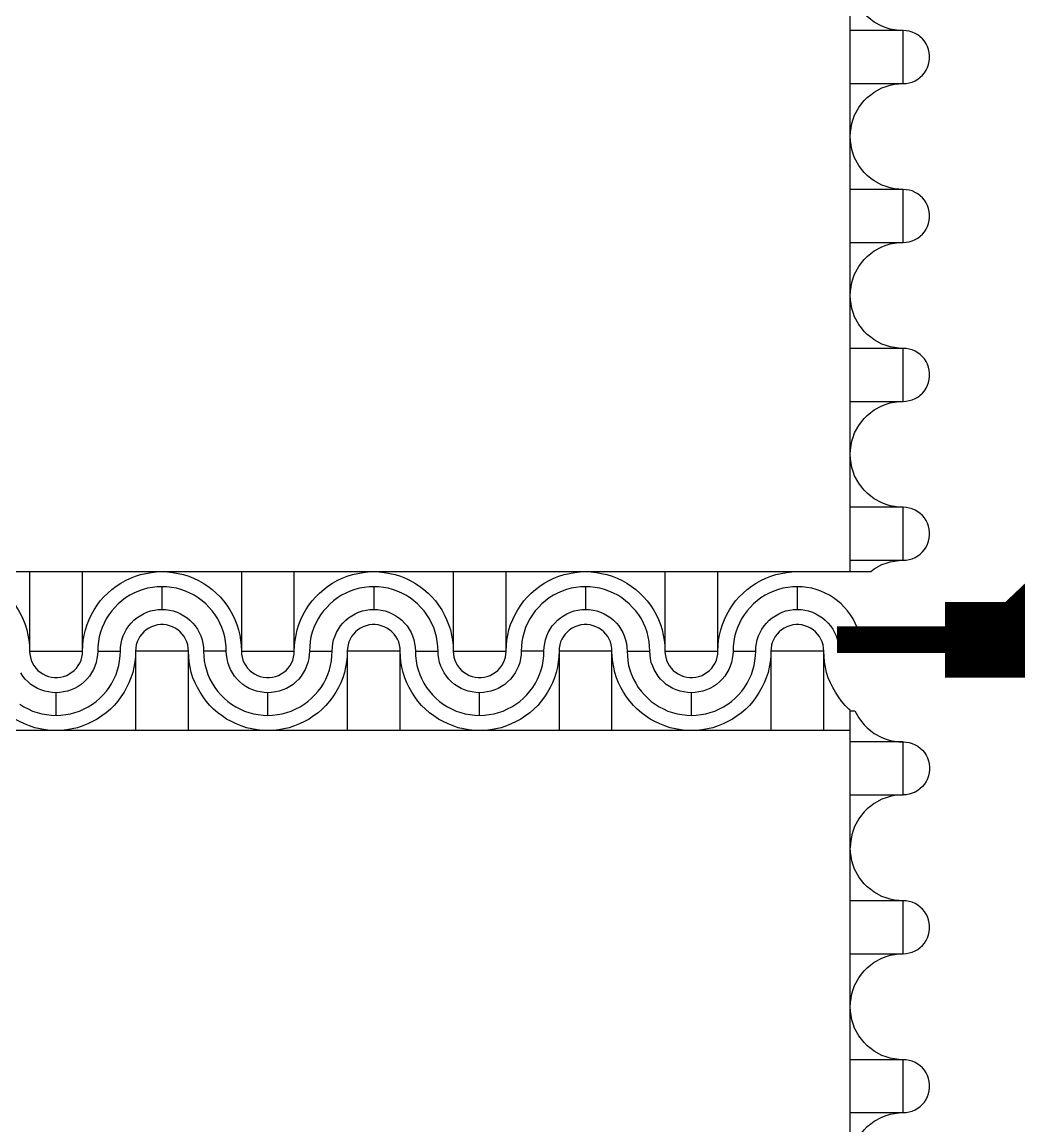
# Model space of a CAD drawing. Extents: x 190.8 to 267.1, y 124 to 174.8.
# Drawn here: x 232.27 to 233.588, y 138.853 to 140.312 of the extents above; entities that cross this region are included whole.
import ezdxf

# ---------------------------------------------------------------- set-up
doc = ezdxf.new("R2010")
doc.units = 0
doc.header["$MEASUREMENT"] = 0

msp = doc.modelspace()

# ---------------------------------------------------------------- linework, layer by layer
msp.add_line((231.2646, 139.5856), (233.3913, 139.5856))
for points in [[(233.3646, 139.5856), (233.3646, 141.6023)], [(233.4346, 140.3006), (233.4289, 140.3008), (233.4231, 140.3016), (233.4174, 140.3026), (233.4119, 140.3043), (233.4064, 140.3063), (233.3964, 140.3118), (233.3916, 140.3153), (233.3871, 140.3191), (233.3831, 140.3231), (233.3794, 140.3276), (233.3759, 140.3323), (233.3704, 140.3423), (233.3684, 140.3478), (233.3666, 140.3533), (233.3656, 140.3591), (233.3649, 140.3648), (233.3646, 140.3706)], [(233.3646, 140.2306), (233.4346, 140.2306), (233.4346, 140.3006), (233.3646, 140.3006)], [(233.4346, 140.2306), (233.4386, 140.2308), (233.4426, 140.2316), (233.4466, 140.2326), (233.4504, 140.2343), (233.4539, 140.2363), (233.4571, 140.2388), (233.4601, 140.2416), (233.4626, 140.2446), (233.4649, 140.2481), (233.4669, 140.2518), (233.4681, 140.2556), (233.4691, 140.2596), (233.4696, 140.2636), (233.4696, 140.2676), (233.4691, 140.2716), (233.4681, 140.2756), (233.4669, 140.2796), (233.4649, 140.2831), (233.4626, 140.2866), (233.4601, 140.2896), (233.4571, 140.2923), (233.4539, 140.2948), (233.4504, 140.2968), (233.4466, 140.2986), (233.4426, 140.2996), (233.4386, 140.3003), (233.4346, 140.3006)], [(233.3646, 140.1606), (233.3649, 140.1663), (233.3656, 140.1721), (233.3666, 140.1778), (233.3684, 140.1833), (233.3704, 140.1888), (233.3759, 140.1988), (233.3794, 140.2036), (233.3831, 140.2081), (233.3871, 140.2121), (233.3916, 140.2158), (233.3964, 140.2193), (233.4064, 140.2248), (233.4119, 140.2268), (233.4174, 140.2286), (233.4231, 140.2296), (233.4289, 140.2303), (233.4346, 140.2306)], [(233.4346, 140.0906), (233.4289, 140.0908), (233.4231, 140.0916), (233.4174, 140.0926), (233.4119, 140.0943), (233.4064, 140.0963), (233.3964, 140.1018), (233.3916, 140.1053), (233.3871, 140.1091), (233.3831, 140.1131), (233.3794, 140.1176), (233.3759, 140.1223), (233.3704, 140.1323), (233.3684, 140.1378), (233.3666, 140.1433), (233.3656, 140.1491), (233.3649, 140.1548), (233.3646, 140.1606)], [(233.3646, 140.0206), (233.4346, 140.0206), (233.4346, 140.0906), (233.3646, 140.0906)], [(233.4346, 140.0206), (233.4386, 140.0208), (233.4426, 140.0216), (233.4466, 140.0226), (233.4504, 140.0243), (233.4539, 140.0263), (233.4571, 140.0288), (233.4601, 140.0316), (233.4626, 140.0346), (233.4649, 140.0381), (233.4669, 140.0418), (233.4681, 140.0456), (233.4691, 140.0496), (233.4696, 140.0536), (233.4696, 140.0576), (233.4691, 140.0616), (233.4681, 140.0656), (233.4669, 140.0696), (233.4649, 140.0731), (233.4626, 140.0766), (233.4601, 140.0796), (233.4571, 140.0823), (233.4539, 140.0848), (233.4504, 140.0868), (233.4466, 140.0886), (233.4426, 140.0896), (233.4386, 140.0903), (233.4346, 140.0906)], [(233.3646, 139.9506), (233.3649, 139.9563), (233.3656, 139.9621), (233.3666, 139.9678), (233.3684, 139.9733), (233.3704, 139.9788), (233.3759, 139.9888), (233.3794, 139.9936), (233.3831, 139.9981), (233.3871, 140.0021), (233.3916, 140.0058), (233.3964, 140.0093), (233.4064, 140.0148), (233.4119, 140.0168), (233.4174, 140.0186), (233.4231, 140.0196), (233.4289, 140.0203), (233.4346, 140.0206)], [(233.4346, 139.8806), (233.4289, 139.8808), (233.4231, 139.8816), (233.4174, 139.8826), (233.4119, 139.8843), (233.4064, 139.8863), (233.3964, 139.8918), (233.3916, 139.8953), (233.3871, 139.8991), (233.3831, 139.9031), (233.3794, 139.9076), (233.3759, 139.9123), (233.3704, 139.9223), (233.3684, 139.9278), (233.3666, 139.9333), (233.3656, 139.9391), (233.3649, 139.9448), (233.3646, 139.9506)], [(233.3646, 139.8106), (233.4346, 139.8106), (233.4346, 139.8806), (233.3646, 139.8806)], [(233.4346, 139.8106), (233.4386, 139.8108), (233.4426, 139.8116), (233.4466, 139.8126), (233.4504, 139.8143), (233.4539, 139.8163), (233.4571, 139.8188), (233.4601, 139.8216), (233.4626, 139.8246), (233.4649, 139.8281), (233.4669, 139.8318), (233.4681, 139.8356), (233.4691, 139.8396), (233.4696, 139.8436), (233.4696, 139.8476), (233.4691, 139.8516), (233.4681, 139.8556), (233.4669, 139.8596), (233.4649, 139.8631), (233.4626, 139.8666), (233.4601, 139.8696), (233.4571, 139.8723), (233.4539, 139.8748), (233.4504, 139.8768), (233.4466, 139.8786), (233.4426, 139.8796), (233.4386, 139.8803), (233.4346, 139.8806)], [(233.3646, 139.7406), (233.3649, 139.7463), (233.3656, 139.7521), (233.3666, 139.7578), (233.3684, 139.7633), (233.3704, 139.7688), (233.3759, 139.7788), (233.3794, 139.7836), (233.3831, 139.7881), (233.3871, 139.7921), (233.3916, 139.7958), (233.3964, 139.7993), (233.4064, 139.8048), (233.4119, 139.8068), (233.4174, 139.8086), (233.4231, 139.8096), (233.4289, 139.8103), (233.4346, 139.8106)], [(233.4346, 139.6706), (233.4289, 139.6708), (233.4231, 139.6716), (233.4174, 139.6726), (233.4119, 139.6743), (233.4064, 139.6763), (233.3964, 139.6818), (233.3916, 139.6853), (233.3871, 139.6891), (233.3831, 139.6931), (233.3794, 139.6976), (233.3759, 139.7023), (233.3704, 139.7123), (233.3684, 139.7178), (233.3666, 139.7233), (233.3656, 139.7291), (233.3649, 139.7348), (233.3646, 139.7406)], [(233.3646, 139.6006), (233.4346, 139.6006), (233.4346, 139.6706), (233.3646, 139.6706)], [(233.4346, 139.6006), (233.4386, 139.6008), (233.4426, 139.6016), (233.4466, 139.6026), (233.4504, 139.6043), (233.4539, 139.6063), (233.4571, 139.6088), (233.4601, 139.6116), (233.4626, 139.6146), (233.4649, 139.6181), (233.4669, 139.6218), (233.4681, 139.6256), (233.4691, 139.6296), (233.4696, 139.6336), (233.4696, 139.6376), (233.4691, 139.6416), (233.4681, 139.6456), (233.4669, 139.6496), (233.4649, 139.6531), (233.4626, 139.6566), (233.4601, 139.6596), (233.4571, 139.6623), (233.4539, 139.6648), (233.4504, 139.6668), (233.4466, 139.6686), (233.4426, 139.6696), (233.4386, 139.6703), (233.4346, 139.6706)], [(233.3913, 139.5856), (233.3916, 139.5858), (233.3964, 139.5893), (233.4064, 139.5948), (233.4119, 139.5968), (233.4174, 139.5986), (233.4231, 139.5996), (233.4289, 139.6003), (233.4346, 139.6006)], [(232.1746, 139.5856), (232.1819, 139.5853), (232.1889, 139.5846), (232.1959, 139.5833), (232.2029, 139.5818), (232.2099, 139.5796), (232.2164, 139.5768), (232.2229, 139.5738), (232.2291, 139.5703), (232.2351, 139.5663), (232.2409, 139.5621), (232.2464, 139.5573), (232.2514, 139.5523), (232.2561, 139.5468), (232.2604, 139.5411), (232.2644, 139.5351), (232.2679, 139.5288), (232.2709, 139.5223), (232.2736, 139.5158), (232.2759, 139.5088), (232.2774, 139.5018), (232.2786, 139.4948), (232.2794, 139.4878), (232.2796, 139.4806)], [(232.2796, 139.5856), (232.2796, 139.4806), (232.3496, 139.4806), (232.3496, 139.5856)], [(232.3496, 139.4806), (232.3499, 139.4878), (232.3506, 139.4948), (232.3519, 139.5018), (232.3534, 139.5088), (232.3556, 139.5158), (232.3584, 139.5223), (232.3614, 139.5288), (232.3649, 139.5351), (232.3689, 139.5411), (232.3731, 139.5468), (232.3779, 139.5523), (232.3829, 139.5573), (232.3884, 139.5621), (232.3941, 139.5663), (232.4001, 139.5703), (232.4064, 139.5738), (232.4129, 139.5768), (232.4194, 139.5796), (232.4264, 139.5818), (232.4334, 139.5833), (232.4404, 139.5846), (232.4474, 139.5853), (232.4546, 139.5856)], [(232.4546, 139.5856), (232.4619, 139.5853), (232.4689, 139.5846), (232.4759, 139.5833), (232.4829, 139.5818), (232.4899, 139.5796), (232.4964, 139.5768), (232.5029, 139.5738), (232.5091, 139.5703), (232.5151, 139.5663), (232.5209, 139.5621), (232.5264, 139.5573), (232.5314, 139.5523), (232.5361, 139.5468), (232.5404, 139.5411), (232.5444, 139.5351), (232.5479, 139.5288), (232.5509, 139.5223), (232.5536, 139.5158), (232.5559, 139.5088), (232.5574, 139.5018), (232.5586, 139.4948), (232.5594, 139.4878), (232.5596, 139.4806)], [(232.5596, 139.5856), (232.5596, 139.4806), (232.6296, 139.4806), (232.6296, 139.5856)], [(232.6296, 139.4806), (232.6299, 139.4878), (232.6306, 139.4948), (232.6319, 139.5018), (232.6334, 139.5088), (232.6356, 139.5158), (232.6384, 139.5223), (232.6414, 139.5288), (232.6449, 139.5351), (232.6489, 139.5411), (232.6531, 139.5468), (232.6579, 139.5523), (232.6629, 139.5573), (232.6684, 139.5621), (232.6741, 139.5663), (232.6801, 139.5703), (232.6864, 139.5738), (232.6929, 139.5768), (232.6994, 139.5796), (232.7064, 139.5818), (232.7134, 139.5833), (232.7204, 139.5846), (232.7274, 139.5853), (232.7346, 139.5856)], [(232.7346, 139.5856), (232.7419, 139.5853), (232.7489, 139.5846), (232.7559, 139.5833), (232.7629, 139.5818), (232.7699, 139.5796), (232.7764, 139.5768), (232.7829, 139.5738), (232.7891, 139.5703), (232.7951, 139.5663), (232.8009, 139.5621), (232.8064, 139.5573), (232.8114, 139.5523), (232.8161, 139.5468), (232.8204, 139.5411), (232.8244, 139.5351), (232.8279, 139.5288), (232.8309, 139.5223), (232.8336, 139.5158), (232.8359, 139.5088), (232.8374, 139.5018), (232.8386, 139.4948), (232.8394, 139.4878), (232.8396, 139.4806)], [(232.8396, 139.5856), (232.8396, 139.4806), (232.9096, 139.4806), (232.9096, 139.5856)], [(232.9096, 139.4806), (232.9099, 139.4878), (232.9106, 139.4948), (232.9119, 139.5018), (232.9134, 139.5088), (232.9156, 139.5158), (232.9184, 139.5223), (232.9214, 139.5288), (232.9249, 139.5351), (232.9289, 139.5411), (232.9331, 139.5468), (232.9379, 139.5523), (232.9429, 139.5573), (232.9484, 139.5621), (232.9541, 139.5663), (232.9601, 139.5703), (232.9664, 139.5738), (232.9729, 139.5768), (232.9794, 139.5796), (232.9864, 139.5818), (232.9934, 139.5833), (233.0004, 139.5846), (233.0074, 139.5853), (233.0146, 139.5856)], [(233.0146, 139.5856), (233.0219, 139.5853), (233.0289, 139.5846), (233.0359, 139.5833), (233.0429, 139.5818), (233.0499, 139.5796), (233.0564, 139.5768), (233.0629, 139.5738), (233.0691, 139.5703), (233.0751, 139.5663), (233.0809, 139.5621), (233.0864, 139.5573), (233.0914, 139.5523), (233.0961, 139.5468), (233.1004, 139.5411), (233.1044, 139.5351), (233.1079, 139.5288), (233.1109, 139.5223), (233.1136, 139.5158), (233.1159, 139.5088), (233.1174, 139.5018), (233.1186, 139.4948), (233.1194, 139.4878), (233.1196, 139.4806)], [(233.1196, 139.5856), (233.1196, 139.4806), (233.1896, 139.4806), (233.1896, 139.5856)], [(233.1896, 139.4806), (233.1899, 139.4878), (233.1906, 139.4948), (233.1919, 139.5018), (233.1934, 139.5088), (233.1956, 139.5158), (233.1984, 139.5223), (233.2014, 139.5288), (233.2049, 139.5351), (233.2089, 139.5411), (233.2131, 139.5468), (233.2179, 139.5523), (233.2229, 139.5573), (233.2284, 139.5621), (233.2341, 139.5663), (233.2401, 139.5703), (233.2464, 139.5738), (233.2529, 139.5768), (233.2594, 139.5796), (233.2664, 139.5818), (233.2734, 139.5833), (233.2804, 139.5846), (233.2874, 139.5853), (233.2946, 139.5856)], [(232.4546, 139.5656), (232.4484, 139.5653), (232.4419, 139.5646), (232.4356, 139.5636), (232.4296, 139.5618), (232.4236, 139.5598), (232.4176, 139.5571), (232.4121, 139.5543), (232.4066, 139.5508), (232.4016, 139.5471), (232.3969, 139.5428), (232.3924, 139.5383), (232.3881, 139.5336), (232.3844, 139.5286), (232.3809, 139.5231), (232.3781, 139.5176), (232.3754, 139.5116), (232.3734, 139.5056), (232.3716, 139.4996), (232.3706, 139.4933), (232.3699, 139.4868), (232.3696, 139.4806), (232.3996, 139.4806), (232.3999, 139.4856), (232.4006, 139.4906), (232.4016, 139.4956), (232.4034, 139.5006), (232.4054, 139.5051), (232.4079, 139.5096), (232.4106, 139.5138), (232.4139, 139.5176), (232.4176, 139.5213), (232.4214, 139.5246), (232.4256, 139.5273), (232.4301, 139.5298), (232.4346, 139.5318), (232.4396, 139.5336), (232.4446, 139.5346), (232.4496, 139.5353), (232.4546, 139.5356)], [(232.5396, 139.4806), (232.5394, 139.4868), (232.5386, 139.4933), (232.5376, 139.4996), (232.5359, 139.5056), (232.5339, 139.5116), (232.5311, 139.5176), (232.5284, 139.5231), (232.5249, 139.5286), (232.5211, 139.5336), (232.5169, 139.5383), (232.5124, 139.5428), (232.5076, 139.5471), (232.5026, 139.5508), (232.4971, 139.5543), (232.4916, 139.5571), (232.4856, 139.5598), (232.4796, 139.5618), (232.4736, 139.5636), (232.4674, 139.5646), (232.4609, 139.5653), (232.4546, 139.5656), (232.4546, 139.5356), (232.4596, 139.5353), (232.4646, 139.5346), (232.4696, 139.5336), (232.4746, 139.5318), (232.4791, 139.5298), (232.4836, 139.5273), (232.4879, 139.5246), (232.4916, 139.5213), (232.4954, 139.5176), (232.4986, 139.5138), (232.5014, 139.5096), (232.5039, 139.5051), (232.5059, 139.5006), (232.5076, 139.4956), (232.5086, 139.4906), (232.5094, 139.4856), (232.5096, 139.4806)], [(232.7346, 139.5656), (232.7284, 139.5653), (232.7219, 139.5646), (232.7156, 139.5636), (232.7096, 139.5618), (232.7036, 139.5598), (232.6976, 139.5571), (232.6921, 139.5543), (232.6866, 139.5508), (232.6816, 139.5471), (232.6769, 139.5428), (232.6724, 139.5383), (232.6681, 139.5336), (232.6644, 139.5286), (232.6609, 139.5231), (232.6581, 139.5176), (232.6554, 139.5116), (232.6534, 139.5056), (232.6516, 139.4996), (232.6506, 139.4933), (232.6499, 139.4868), (232.6496, 139.4806), (232.6796, 139.4806), (232.6799, 139.4856), (232.6806, 139.4906), (232.6816, 139.4956), (232.6834, 139.5006), (232.6854, 139.5051), (232.6879, 139.5096), (232.6906, 139.5138), (232.6939, 139.5176), (232.6976, 139.5213), (232.7014, 139.5246), (232.7056, 139.5273), (232.7101, 139.5298), (232.7146, 139.5318), (232.7196, 139.5336), (232.7246, 139.5346), (232.7296, 139.5353), (232.7346, 139.5356)], [(233.0146, 139.5656), (233.0084, 139.5653), (233.0019, 139.5646), (232.9956, 139.5636), (232.9896, 139.5618), (232.9836, 139.5598), (232.9776, 139.5571), (232.9721, 139.5543), (232.9666, 139.5508), (232.9616, 139.5471), (232.9569, 139.5428), (232.9524, 139.5383), (232.9481, 139.5336), (232.9444, 139.5286), (232.9409, 139.5231), (232.9381, 139.5176), (232.9354, 139.5116), (232.9334, 139.5056), (232.9316, 139.4996), (232.9306, 139.4933), (232.9299, 139.4868), (232.9296, 139.4806)], [(233.2946, 139.5656), (233.2884, 139.5653), (233.2819, 139.5646), (233.2756, 139.5636), (233.2696, 139.5618), (233.2636, 139.5598), (233.2576, 139.5571), (233.2521, 139.5543), (233.2466, 139.5508), (233.2416, 139.5471), (233.2369, 139.5428), (233.2324, 139.5383), (233.2281, 139.5336), (233.2244, 139.5286), (233.2209, 139.5231), (233.2181, 139.5176), (233.2154, 139.5116), (233.2134, 139.5056), (233.2116, 139.4996), (233.2106, 139.4933), (233.2099, 139.4868), (233.2096, 139.4806), (233.2396, 139.4806), (233.2399, 139.4856), (233.2406, 139.4906), (233.2416, 139.4956), (233.2434, 139.5006), (233.2454, 139.5051), (233.2479, 139.5096), (233.2506, 139.5138), (233.2539, 139.5176), (233.2576, 139.5213), (233.2614, 139.5246), (233.2656, 139.5273), (233.2701, 139.5298), (233.2746, 139.5318), (233.2796, 139.5336), (233.2846, 139.5346), (233.2896, 139.5353), (233.2946, 139.5356)], [(232.9596, 139.4806), (232.9599, 139.4856), (232.9606, 139.4906), (232.9616, 139.4956), (232.9634, 139.5006), (232.9654, 139.5051), (232.9679, 139.5096), (232.9706, 139.5138), (232.9739, 139.5176), (232.9776, 139.5213), (232.9814, 139.5246), (232.9856, 139.5273), (232.9901, 139.5298), (232.9946, 139.5318), (232.9996, 139.5336), (233.0046, 139.5346), (233.0096, 139.5353), (233.0146, 139.5356)], [(232.4896, 139.4806), (232.4894, 139.4846), (232.4886, 139.4886), (232.4876, 139.4926), (232.4859, 139.4963), (232.4839, 139.4998), (232.4814, 139.5031), (232.4786, 139.5061), (232.4756, 139.5086), (232.4721, 139.5108), (232.4684, 139.5128), (232.4646, 139.5141), (232.4606, 139.5151), (232.4566, 139.5156), (232.4526, 139.5156), (232.4486, 139.5151), (232.4446, 139.5141), (232.4406, 139.5128), (232.4371, 139.5108), (232.4336, 139.5086), (232.4306, 139.5061), (232.4279, 139.5031), (232.4254, 139.4998), (232.4234, 139.4963), (232.4216, 139.4926), (232.4206, 139.4886), (232.4199, 139.4846), (232.4196, 139.4806)], [(232.7696, 139.4806), (232.7694, 139.4846), (232.7686, 139.4886), (232.7676, 139.4926), (232.7659, 139.4963), (232.7639, 139.4998), (232.7614, 139.5031), (232.7586, 139.5061), (232.7556, 139.5086), (232.7521, 139.5108), (232.7484, 139.5128), (232.7446, 139.5141), (232.7406, 139.5151), (232.7366, 139.5156), (232.7326, 139.5156), (232.7286, 139.5151), (232.7246, 139.5141), (232.7206, 139.5128), (232.7171, 139.5108), (232.7136, 139.5086), (232.7106, 139.5061), (232.7079, 139.5031), (232.7054, 139.4998), (232.7034, 139.4963), (232.7016, 139.4926), (232.7006, 139.4886), (232.6999, 139.4846), (232.6996, 139.4806)], [(233.0496, 139.4806), (233.0494, 139.4846), (233.0486, 139.4886), (233.0476, 139.4926), (233.0459, 139.4963), (233.0439, 139.4998), (233.0414, 139.5031), (233.0386, 139.5061), (233.0356, 139.5086), (233.0321, 139.5108), (233.0284, 139.5128), (233.0246, 139.5141), (233.0206, 139.5151), (233.0166, 139.5156), (233.0126, 139.5156), (233.0086, 139.5151), (233.0046, 139.5141), (233.0006, 139.5128), (232.9971, 139.5108), (232.9936, 139.5086), (232.9906, 139.5061), (232.9879, 139.5031), (232.9854, 139.4998), (232.9834, 139.4963), (232.9816, 139.4926), (232.9806, 139.4886), (232.9799, 139.4846), (232.9796, 139.4806)], [(233.3296, 139.4806), (233.3294, 139.4846), (233.3286, 139.4886), (233.3276, 139.4926), (233.3259, 139.4963), (233.3239, 139.4998), (233.3214, 139.5031), (233.3186, 139.5061), (233.3156, 139.5086), (233.3121, 139.5108), (233.3084, 139.5128), (233.3046, 139.5141), (233.3006, 139.5151), (233.2966, 139.5156), (233.2926, 139.5156), (233.2886, 139.5151), (233.2846, 139.5141), (233.2806, 139.5128), (233.2771, 139.5108), (233.2736, 139.5086), (233.2706, 139.5061), (233.2679, 139.5031), (233.2654, 139.4998), (233.2634, 139.4963), (233.2616, 139.4926), (233.2606, 139.4886), (233.2599, 139.4846), (233.2596, 139.4806)], [(232.3146, 139.3756), (232.3074, 139.3758), (232.3004, 139.3766), (232.2934, 139.3778), (232.2864, 139.3793), (232.2794, 139.3816), (232.2729, 139.3843), (232.2664, 139.3873), (232.2601, 139.3908), (232.2541, 139.3948), (232.2484, 139.3991), (232.2429, 139.4038), (232.2379, 139.4088), (232.2331, 139.4143), (232.2289, 139.4201), (232.2249, 139.4261), (232.2214, 139.4323), (232.2184, 139.4388), (232.2156, 139.4453), (232.2134, 139.4523), (232.2119, 139.4593), (232.2106, 139.4663), (232.2099, 139.4733), (232.2096, 139.4806)], [(232.2796, 139.4806), (232.2799, 139.4766), (232.2806, 139.4726), (232.2816, 139.4686), (232.2834, 139.4648), (232.2854, 139.4613), (232.2879, 139.4581), (232.2906, 139.4551), (232.2936, 139.4526), (232.2971, 139.4503), (232.3009, 139.4483), (232.3046, 139.4471), (232.3086, 139.4461), (232.3126, 139.4456), (232.3166, 139.4456), (232.3206, 139.4461), (232.3246, 139.4471), (232.3286, 139.4483), (232.3321, 139.4503), (232.3356, 139.4526), (232.3386, 139.4551), (232.3414, 139.4581), (232.3439, 139.4613), (232.3459, 139.4648), (232.3476, 139.4686), (232.3486, 139.4726), (232.3494, 139.4766), (232.3496, 139.4806)], [(232.3696, 139.4806), (232.3694, 139.4756), (232.3686, 139.4706), (232.3676, 139.4656), (232.3659, 139.4606), (232.3639, 139.4561), (232.3614, 139.4516), (232.3586, 139.4473), (232.3554, 139.4436), (232.3516, 139.4398), (232.3479, 139.4366), (232.3436, 139.4338), (232.3391, 139.4313), (232.3346, 139.4293), (232.3296, 139.4276), (232.3246, 139.4266), (232.3196, 139.4258), (232.3146, 139.4256)], [(232.4196, 139.4806), (232.4194, 139.4733), (232.4186, 139.4663), (232.4174, 139.4593), (232.4159, 139.4523), (232.4136, 139.4453), (232.4109, 139.4388), (232.4079, 139.4323), (232.4044, 139.4261), (232.4004, 139.4201), (232.3961, 139.4143), (232.3914, 139.4088), (232.3864, 139.4038), (232.3809, 139.3991), (232.3751, 139.3948), (232.3691, 139.3908), (232.3629, 139.3873), (232.3564, 139.3843), (232.3499, 139.3816), (232.3429, 139.3793), (232.3359, 139.3778), (232.3289, 139.3766), (232.3219, 139.3758), (232.3146, 139.3756)], [(232.3146, 139.3956), (232.3209, 139.3958), (232.3274, 139.3966), (232.3336, 139.3976), (232.3396, 139.3993), (232.3456, 139.4013), (232.3516, 139.4041), (232.3571, 139.4068), (232.3626, 139.4103), (232.3676, 139.4141), (232.3724, 139.4183), (232.3769, 139.4228), (232.3811, 139.4276), (232.3849, 139.4326), (232.3884, 139.4381), (232.3911, 139.4436), (232.3939, 139.4496), (232.3959, 139.4556), (232.3976, 139.4616), (232.3986, 139.4678), (232.3994, 139.4743), (232.3996, 139.4806)], [(232.4896, 139.3756), (232.4896, 139.4806), (232.4196, 139.4806), (232.4196, 139.3756)], [(232.5946, 139.3756), (232.5874, 139.3758), (232.5804, 139.3766), (232.5734, 139.3778), (232.5664, 139.3793), (232.5594, 139.3816), (232.5529, 139.3843), (232.5464, 139.3873), (232.5401, 139.3908), (232.5341, 139.3948), (232.5284, 139.3991), (232.5229, 139.4038), (232.5179, 139.4088), (232.5131, 139.4143), (232.5089, 139.4201), (232.5049, 139.4261), (232.5014, 139.4323), (232.4984, 139.4388), (232.4956, 139.4453), (232.4934, 139.4523), (232.4919, 139.4593), (232.4906, 139.4663), (232.4899, 139.4733), (232.4896, 139.4806)], [(232.5596, 139.4806), (232.5599, 139.4766), (232.5606, 139.4726), (232.5616, 139.4686), (232.5634, 139.4648), (232.5654, 139.4613), (232.5679, 139.4581), (232.5706, 139.4551), (232.5736, 139.4526), (232.5771, 139.4503), (232.5809, 139.4483), (232.5846, 139.4471), (232.5886, 139.4461), (232.5926, 139.4456), (232.5966, 139.4456), (232.6006, 139.4461), (232.6046, 139.4471), (232.6086, 139.4483), (232.6121, 139.4503), (232.6156, 139.4526), (232.6186, 139.4551), (232.6214, 139.4581), (232.6239, 139.4613), (232.6259, 139.4648), (232.6276, 139.4686), (232.6286, 139.4726), (232.6294, 139.4766), (232.6296, 139.4806)], [(232.6496, 139.4806), (232.6494, 139.4756), (232.6486, 139.4706), (232.6476, 139.4656), (232.6459, 139.4606), (232.6439, 139.4561), (232.6414, 139.4516), (232.6386, 139.4473), (232.6354, 139.4436), (232.6316, 139.4398), (232.6279, 139.4366), (232.6236, 139.4338), (232.6191, 139.4313), (232.6146, 139.4293), (232.6096, 139.4276), (232.6046, 139.4266), (232.5996, 139.4258), (232.5946, 139.4256)], [(232.6996, 139.4806), (232.6994, 139.4733), (232.6986, 139.4663), (232.6974, 139.4593), (232.6959, 139.4523), (232.6936, 139.4453), (232.6909, 139.4388), (232.6879, 139.4323), (232.6844, 139.4261), (232.6804, 139.4201), (232.6761, 139.4143), (232.6714, 139.4088), (232.6664, 139.4038), (232.6609, 139.3991), (232.6551, 139.3948), (232.6491, 139.3908), (232.6429, 139.3873), (232.6364, 139.3843), (232.6299, 139.3816), (232.6229, 139.3793), (232.6159, 139.3778), (232.6089, 139.3766), (232.6019, 139.3758), (232.5946, 139.3756)], [(232.5946, 139.3956), (232.6009, 139.3958), (232.6074, 139.3966), (232.6136, 139.3976), (232.6196, 139.3993), (232.6256, 139.4013), (232.6316, 139.4041), (232.6371, 139.4068), (232.6426, 139.4103), (232.6476, 139.4141), (232.6524, 139.4183), (232.6569, 139.4228), (232.6611, 139.4276), (232.6649, 139.4326), (232.6684, 139.4381), (232.6711, 139.4436), (232.6739, 139.4496), (232.6759, 139.4556), (232.6776, 139.4616), (232.6786, 139.4678), (232.6794, 139.4743), (232.6796, 139.4806)], [(232.7696, 139.3756), (232.7696, 139.4806), (232.6996, 139.4806), (232.6996, 139.3756)], [(232.8746, 139.3756), (232.8674, 139.3758), (232.8604, 139.3766), (232.8534, 139.3778), (232.8464, 139.3793), (232.8394, 139.3816), (232.8329, 139.3843), (232.8264, 139.3873), (232.8201, 139.3908), (232.8141, 139.3948), (232.8084, 139.3991), (232.8029, 139.4038), (232.7979, 139.4088), (232.7931, 139.4143), (232.7889, 139.4201), (232.7849, 139.4261), (232.7814, 139.4323), (232.7784, 139.4388), (232.7756, 139.4453), (232.7734, 139.4523), (232.7719, 139.4593), (232.7706, 139.4663), (232.7699, 139.4733), (232.7696, 139.4806)], [(232.7896, 139.4806), (232.7899, 139.4743), (232.7906, 139.4678), (232.7916, 139.4616), (232.7934, 139.4556), (232.7954, 139.4496), (232.7981, 139.4436), (232.8009, 139.4381), (232.8044, 139.4326), (232.8081, 139.4276), (232.8124, 139.4228), (232.8169, 139.4183), (232.8216, 139.4141), (232.8266, 139.4103), (232.8321, 139.4068), (232.8376, 139.4041), (232.8436, 139.4013), (232.8496, 139.3993), (232.8556, 139.3976), (232.8619, 139.3966), (232.8684, 139.3958), (232.8746, 139.3956), (232.8746, 139.4256), (232.8696, 139.4258), (232.8646, 139.4266), (232.8596, 139.4276), (232.8546, 139.4293), (232.8501, 139.4313), (232.8456, 139.4338), (232.8414, 139.4366), (232.8376, 139.4398), (232.8339, 139.4436), (232.8306, 139.4473), (232.8279, 139.4516), (232.8254, 139.4561), (232.8234, 139.4606), (232.8216, 139.4656), (232.8206, 139.4706), (232.8199, 139.4756), (232.8196, 139.4806)], [(232.8396, 139.4806), (232.8399, 139.4766), (232.8406, 139.4726), (232.8416, 139.4686), (232.8434, 139.4648), (232.8454, 139.4613), (232.8479, 139.4581), (232.8506, 139.4551), (232.8536, 139.4526), (232.8571, 139.4503), (232.8609, 139.4483), (232.8646, 139.4471), (232.8686, 139.4461), (232.8726, 139.4456), (232.8766, 139.4456), (232.8806, 139.4461), (232.8846, 139.4471), (232.8886, 139.4483), (232.8921, 139.4503), (232.8956, 139.4526), (232.8986, 139.4551), (232.9014, 139.4581), (232.9039, 139.4613), (232.9059, 139.4648), (232.9076, 139.4686), (232.9086, 139.4726), (232.9094, 139.4766), (232.9096, 139.4806)], [(232.8746, 139.3956), (232.8809, 139.3958), (232.8874, 139.3966), (232.8936, 139.3976), (232.8996, 139.3993), (232.9056, 139.4013), (232.9116, 139.4041), (232.9171, 139.4068), (232.9226, 139.4103), (232.9276, 139.4141), (232.9324, 139.4183), (232.9369, 139.4228), (232.9411, 139.4276), (232.9449, 139.4326), (232.9484, 139.4381), (232.9511, 139.4436), (232.9539, 139.4496), (232.9559, 139.4556), (232.9576, 139.4616), (232.9586, 139.4678), (232.9594, 139.4743), (232.9596, 139.4806), (232.9296, 139.4806), (232.9294, 139.4756), (232.9286, 139.4706), (232.9276, 139.4656), (232.9259, 139.4606), (232.9239, 139.4561), (232.9214, 139.4516), (232.9186, 139.4473), (232.9154, 139.4436), (232.9116, 139.4398), (232.9079, 139.4366), (232.9036, 139.4338), (232.8991, 139.4313), (232.8946, 139.4293), (232.8896, 139.4276), (232.8846, 139.4266), (232.8796, 139.4258), (232.8746, 139.4256)], [(232.9796, 139.4806), (232.9794, 139.4733), (232.9786, 139.4663), (232.9774, 139.4593), (232.9759, 139.4523), (232.9736, 139.4453), (232.9709, 139.4388), (232.9679, 139.4323), (232.9644, 139.4261), (232.9604, 139.4201), (232.9561, 139.4143), (232.9514, 139.4088), (232.9464, 139.4038), (232.9409, 139.3991), (232.9351, 139.3948), (232.9291, 139.3908), (232.9229, 139.3873), (232.9164, 139.3843), (232.9099, 139.3816), (232.9029, 139.3793), (232.8959, 139.3778), (232.8889, 139.3766), (232.8819, 139.3758), (232.8746, 139.3756)], [(233.0496, 139.3756), (233.0496, 139.4806), (232.9796, 139.4806), (232.9796, 139.3756)], [(233.1546, 139.3756), (233.1474, 139.3758), (233.1404, 139.3766), (233.1334, 139.3778), (233.1264, 139.3793), (233.1194, 139.3816), (233.1129, 139.3843), (233.1064, 139.3873), (233.1001, 139.3908), (233.0941, 139.3948), (233.0884, 139.3991), (233.0829, 139.4038), (233.0779, 139.4088), (233.0731, 139.4143), (233.0689, 139.4201), (233.0649, 139.4261), (233.0614, 139.4323), (233.0584, 139.4388), (233.0556, 139.4453), (233.0534, 139.4523), (233.0519, 139.4593), (233.0506, 139.4663), (233.0499, 139.4733), (233.0496, 139.4806)], [(233.0696, 139.4806), (233.0699, 139.4743), (233.0706, 139.4678), (233.0716, 139.4616), (233.0734, 139.4556), (233.0754, 139.4496), (233.0781, 139.4436), (233.0809, 139.4381), (233.0844, 139.4326), (233.0881, 139.4276), (233.0924, 139.4228), (233.0969, 139.4183), (233.1016, 139.4141), (233.1066, 139.4103), (233.1121, 139.4068), (233.1176, 139.4041), (233.1236, 139.4013), (233.1296, 139.3993), (233.1356, 139.3976), (233.1419, 139.3966), (233.1484, 139.3958), (233.1546, 139.3956), (233.1546, 139.4256), (233.1496, 139.4258), (233.1446, 139.4266), (233.1396, 139.4276), (233.1346, 139.4293), (233.1301, 139.4313), (233.1256, 139.4338), (233.1214, 139.4366), (233.1176, 139.4398), (233.1139, 139.4436), (233.1106, 139.4473), (233.1079, 139.4516), (233.1054, 139.4561), (233.1034, 139.4606), (233.1016, 139.4656), (233.1006, 139.4706), (233.0999, 139.4756), (233.0996, 139.4806)], [(233.1196, 139.4806), (233.1199, 139.4766), (233.1206, 139.4726), (233.1216, 139.4686), (233.1234, 139.4648), (233.1254, 139.4613), (233.1279, 139.4581), (233.1306, 139.4551), (233.1336, 139.4526), (233.1371, 139.4503), (233.1409, 139.4483), (233.1446, 139.4471), (233.1486, 139.4461), (233.1526, 139.4456), (233.1566, 139.4456), (233.1606, 139.4461), (233.1646, 139.4471), (233.1686, 139.4483), (233.1721, 139.4503), (233.1756, 139.4526), (233.1786, 139.4551), (233.1814, 139.4581), (233.1839, 139.4613), (233.1859, 139.4648), (233.1876, 139.4686), (233.1886, 139.4726), (233.1894, 139.4766), (233.1896, 139.4806)], [(233.2096, 139.4806), (233.2094, 139.4756), (233.2086, 139.4706), (233.2076, 139.4656), (233.2059, 139.4606), (233.2039, 139.4561), (233.2014, 139.4516), (233.1986, 139.4473), (233.1954, 139.4436), (233.1916, 139.4398), (233.1879, 139.4366), (233.1836, 139.4338), (233.1791, 139.4313), (233.1746, 139.4293), (233.1696, 139.4276), (233.1646, 139.4266), (233.1596, 139.4258), (233.1546, 139.4256)], [(233.2596, 139.4806), (233.2594, 139.4733), (233.2586, 139.4663), (233.2574, 139.4593), (233.2559, 139.4523), (233.2536, 139.4453), (233.2509, 139.4388), (233.2479, 139.4323), (233.2444, 139.4261), (233.2404, 139.4201), (233.2361, 139.4143), (233.2314, 139.4088), (233.2264, 139.4038), (233.2209, 139.3991), (233.2151, 139.3948), (233.2091, 139.3908), (233.2029, 139.3873), (233.1964, 139.3843), (233.1899, 139.3816), (233.1829, 139.3793), (233.1759, 139.3778), (233.1689, 139.3766), (233.1619, 139.3758), (233.1546, 139.3756)], [(233.1546, 139.3956), (233.1609, 139.3958), (233.1674, 139.3966), (233.1736, 139.3976), (233.1796, 139.3993), (233.1856, 139.4013), (233.1916, 139.4041), (233.1971, 139.4068), (233.2026, 139.4103), (233.2076, 139.4141), (233.2124, 139.4183), (233.2169, 139.4228), (233.2211, 139.4276), (233.2249, 139.4326), (233.2284, 139.4381), (233.2311, 139.4436), (233.2339, 139.4496), (233.2359, 139.4556), (233.2376, 139.4616), (233.2386, 139.4678), (233.2394, 139.4743), (233.2396, 139.4806)], [(233.3296, 139.3756), (233.3296, 139.4806), (233.2596, 139.4806), (233.2596, 139.3756)], [(233.3646, 139.4023), (233.3629, 139.4038), (233.3579, 139.4088), (233.3531, 139.4143), (233.3489, 139.4201), (233.3449, 139.4261), (233.3414, 139.4323), (233.3384, 139.4388), (233.3356, 139.4453), (233.3334, 139.4523), (233.3319, 139.4593), (233.3306, 139.4663), (233.3299, 139.4733), (233.3296, 139.4806)], [(232.2666, 139.4103), (232.2721, 139.4068), (232.2776, 139.4041), (232.2836, 139.4013), (232.2896, 139.3993), (232.2956, 139.3976), (232.3019, 139.3966), (232.3084, 139.3958), (232.3146, 139.3956), (232.3146, 139.4256), (232.3096, 139.4258), (232.3046, 139.4266), (232.2996, 139.4276), (232.2946, 139.4293), (232.2901, 139.4313), (232.2856, 139.4338), (232.2814, 139.4366), (232.2776, 139.4398), (232.2739, 139.4436), (232.2706, 139.4473), (232.2679, 139.4516)], [(233.3646, 137.3856), (233.3646, 139.4023)], [(233.3646, 139.4016), (233.3708, 139.4016), (233.3759, 139.3923), (233.3794, 139.3876), (233.3831, 139.3831), (233.3871, 139.3791), (233.3916, 139.3753), (233.3964, 139.3718), (233.4064, 139.3663), (233.4119, 139.3643), (233.4174, 139.3626), (233.4231, 139.3616), (233.4289, 139.3608), (233.4346, 139.3606)], [(233.3646, 139.3756), (231.2646, 139.3756)], [(233.3646, 139.2906), (233.4346, 139.2906), (233.4346, 139.3606), (233.3646, 139.3606)], [(233.4346, 139.3606), (233.4386, 139.3603), (233.4426, 139.3596), (233.4466, 139.3586), (233.4504, 139.3568), (233.4539, 139.3548), (233.4571, 139.3523), (233.4601, 139.3496), (233.4626, 139.3466), (233.4649, 139.3431), (233.4669, 139.3393), (233.4681, 139.3356), (233.4691, 139.3316), (233.4696, 139.3276), (233.4696, 139.3236), (233.4691, 139.3196), (233.4681, 139.3156), (233.4669, 139.3116), (233.4649, 139.3081), (233.4626, 139.3046), (233.4601, 139.3016), (233.4571, 139.2988), (233.4539, 139.2963), (233.4504, 139.2943), (233.4466, 139.2926), (233.4426, 139.2916), (233.4386, 139.2908), (233.4346, 139.2906)], [(233.4346, 139.2906), (233.4289, 139.2903), (233.4231, 139.2896), (233.4174, 139.2886), (233.4119, 139.2868), (233.4064, 139.2848), (233.3964, 139.2793), (233.3916, 139.2758), (233.3871, 139.2721), (233.3831, 139.2681), (233.3794, 139.2636), (233.3759, 139.2588), (233.3704, 139.2488), (233.3684, 139.2433), (233.3666, 139.2378), (233.3656, 139.2321), (233.3649, 139.2263), (233.3646, 139.2206)], [(233.4346, 139.1506), (233.4289, 139.1508), (233.4231, 139.1516), (233.4174, 139.1526), (233.4119, 139.1543), (233.4064, 139.1563), (233.3964, 139.1618), (233.3916, 139.1653), (233.3871, 139.1691), (233.3831, 139.1731), (233.3794, 139.1776), (233.3759, 139.1823), (233.3704, 139.1923), (233.3684, 139.1978), (233.3666, 139.2033), (233.3656, 139.2091), (233.3649, 139.2148), (233.3646, 139.2206)], [(233.3646, 139.0806), (233.4346, 139.0806), (233.4346, 139.1506), (233.3646, 139.1506)], [(233.4346, 139.0806), (233.4386, 139.0808), (233.4426, 139.0816), (233.4466, 139.0826), (233.4504, 139.0843), (233.4539, 139.0863), (233.4571, 139.0888), (233.4601, 139.0916), (233.4626, 139.0946), (233.4649, 139.0981), (233.4669, 139.1018), (233.4681, 139.1056), (233.4691, 139.1096), (233.4696, 139.1136), (233.4696, 139.1176), (233.4691, 139.1216), (233.4681, 139.1256), (233.4669, 139.1296), (233.4649, 139.1331), (233.4626, 139.1366), (233.4601, 139.1396), (233.4571, 139.1423), (233.4539, 139.1448), (233.4504, 139.1468), (233.4466, 139.1486), (233.4426, 139.1496), (233.4386, 139.1503), (233.4346, 139.1506)], [(233.3646, 139.0106), (233.3649, 139.0163), (233.3656, 139.0221), (233.3666, 139.0278), (233.3684, 139.0333), (233.3704, 139.0388), (233.3759, 139.0488), (233.3794, 139.0536), (233.3831, 139.0581), (233.3871, 139.0621), (233.3916, 139.0658), (233.3964, 139.0693), (233.4064, 139.0748), (233.4119, 139.0768), (233.4174, 139.0786), (233.4231, 139.0796), (233.4289, 139.0803), (233.4346, 139.0806)], [(233.4346, 138.9406), (233.4289, 138.9408), (233.4231, 138.9416), (233.4174, 138.9426), (233.4119, 138.9443), (233.4064, 138.9463), (233.3964, 138.9518), (233.3916, 138.9553), (233.3871, 138.9591), (233.3831, 138.9631), (233.3794, 138.9676), (233.3759, 138.9723), (233.3704, 138.9823), (233.3684, 138.9878), (233.3666, 138.9933), (233.3656, 138.9991), (233.3649, 139.0048), (233.3646, 139.0106)], [(233.3646, 138.8706), (233.4346, 138.8706), (233.4346, 138.9406), (233.3646, 138.9406)], [(233.4346, 138.8706), (233.4386, 138.8708), (233.4426, 138.8716), (233.4466, 138.8726), (233.4504, 138.8743), (233.4539, 138.8763), (233.4571, 138.8788), (233.4601, 138.8816), (233.4626, 138.8846), (233.4649, 138.8881), (233.4669, 138.8918), (233.4681, 138.8956), (233.4691, 138.8996), (233.4696, 138.9036), (233.4696, 138.9076), (233.4691, 138.9116), (233.4681, 138.9156), (233.4669, 138.9196), (233.4649, 138.9231), (233.4626, 138.9266), (233.4601, 138.9296), (233.4571, 138.9323), (233.4539, 138.9348), (233.4504, 138.9368), (233.4466, 138.9386), (233.4426, 138.9396), (233.4386, 138.9403), (233.4346, 138.9406)], [(233.3646, 138.8006), (233.3649, 138.8063), (233.3656, 138.8121), (233.3666, 138.8178), (233.3684, 138.8233), (233.3704, 138.8288), (233.3759, 138.8388), (233.3794, 138.8436), (233.3831, 138.8481), (233.3871, 138.8521), (233.3916, 138.8558), (233.3964, 138.8593), (233.4064, 138.8648), (233.4119, 138.8668), (233.4174, 138.8686), (233.4231, 138.8696), (233.4289, 138.8703), (233.4346, 138.8706)]]:
    msp.add_lwpolyline(points)
for points, const_width in [([(233.4898, 139.4956), (233.5898, 139.4956), (234.1919, 140.066), (254.5836, 140.066), (255.7761, 138.0681), (258.7713, 138.0681), (259.4495, 138.9409), (259.4495, 139.4356)], 0.1), ([(233.5071, 139.4956), (233.3471, 139.4956)], 0.035)]:
    msp.add_lwpolyline(points, dxfattribs=dict(const_width=const_width))
for points in [[(232.8196, 139.4806), (232.8194, 139.4868), (232.8186, 139.4933), (232.8176, 139.4996), (232.8159, 139.5056), (232.8139, 139.5116), (232.8111, 139.5176), (232.8084, 139.5231), (232.8049, 139.5286), (232.8011, 139.5336), (232.7969, 139.5383), (232.7924, 139.5428), (232.7876, 139.5471), (232.7826, 139.5508), (232.7771, 139.5543), (232.7716, 139.5571), (232.7656, 139.5598), (232.7596, 139.5618), (232.7536, 139.5636), (232.7474, 139.5646), (232.7409, 139.5653), (232.7346, 139.5656), (232.7346, 139.5356), (232.7396, 139.5353), (232.7446, 139.5346), (232.7496, 139.5336), (232.7546, 139.5318), (232.7591, 139.5298), (232.7636, 139.5273), (232.7679, 139.5246), (232.7716, 139.5213), (232.7754, 139.5176), (232.7786, 139.5138), (232.7814, 139.5096), (232.7839, 139.5051), (232.7859, 139.5006), (232.7876, 139.4956), (232.7886, 139.4906), (232.7894, 139.4856), (232.7896, 139.4806)], [(233.0996, 139.4806), (233.0994, 139.4868), (233.0986, 139.4933), (233.0976, 139.4996), (233.0959, 139.5056), (233.0939, 139.5116), (233.0911, 139.5176), (233.0884, 139.5231), (233.0849, 139.5286), (233.0811, 139.5336), (233.0769, 139.5383), (233.0724, 139.5428), (233.0676, 139.5471), (233.0626, 139.5508), (233.0571, 139.5543), (233.0516, 139.5571), (233.0456, 139.5598), (233.0396, 139.5618), (233.0336, 139.5636), (233.0274, 139.5646), (233.0209, 139.5653), (233.0146, 139.5656), (233.0146, 139.5356), (233.0196, 139.5353), (233.0246, 139.5346), (233.0296, 139.5336), (233.0346, 139.5318), (233.0391, 139.5298), (233.0436, 139.5273), (233.0479, 139.5246), (233.0516, 139.5213), (233.0554, 139.5176), (233.0586, 139.5138), (233.0614, 139.5096), (233.0639, 139.5051), (233.0659, 139.5006), (233.0676, 139.4956), (233.0686, 139.4906), (233.0694, 139.4856), (233.0696, 139.4806)], [(233.3796, 139.4806), (233.3794, 139.4868), (233.3786, 139.4933), (233.3776, 139.4996), (233.3759, 139.5056), (233.3739, 139.5116), (233.3711, 139.5176), (233.3684, 139.5231), (233.3649, 139.5286), (233.3611, 139.5336), (233.3569, 139.5383), (233.3524, 139.5428), (233.3476, 139.5471), (233.3426, 139.5508), (233.3371, 139.5543), (233.3316, 139.5571), (233.3256, 139.5598), (233.3196, 139.5618), (233.3136, 139.5636), (233.3074, 139.5646), (233.3009, 139.5653), (233.2946, 139.5656), (233.2946, 139.5356), (233.2996, 139.5353), (233.3046, 139.5346), (233.3096, 139.5336), (233.3146, 139.5318), (233.3191, 139.5298), (233.3236, 139.5273), (233.3279, 139.5246), (233.3316, 139.5213), (233.3354, 139.5176), (233.3386, 139.5138), (233.3414, 139.5096), (233.3439, 139.5051), (233.3459, 139.5006), (233.3476, 139.4956), (233.3486, 139.4906), (233.3494, 139.4856), (233.3496, 139.4806)], [(232.5096, 139.4806), (232.5099, 139.4743), (232.5106, 139.4678), (232.5116, 139.4616), (232.5134, 139.4556), (232.5154, 139.4496), (232.5181, 139.4436), (232.5209, 139.4381), (232.5244, 139.4326), (232.5281, 139.4276), (232.5324, 139.4228), (232.5369, 139.4183), (232.5416, 139.4141), (232.5466, 139.4103), (232.5521, 139.4068), (232.5576, 139.4041), (232.5636, 139.4013), (232.5696, 139.3993), (232.5756, 139.3976), (232.5819, 139.3966), (232.5884, 139.3958), (232.5946, 139.3956), (232.5946, 139.4256), (232.5896, 139.4258), (232.5846, 139.4266), (232.5796, 139.4276), (232.5746, 139.4293), (232.5701, 139.4313), (232.5656, 139.4338), (232.5614, 139.4366), (232.5576, 139.4398), (232.5539, 139.4436), (232.5506, 139.4473), (232.5479, 139.4516), (232.5454, 139.4561), (232.5434, 139.4606), (232.5416, 139.4656), (232.5406, 139.4706), (232.5399, 139.4756), (232.5396, 139.4806)]]:
    msp.add_lwpolyline(points, close=True)

doc.saveas('drawing.dxf')
